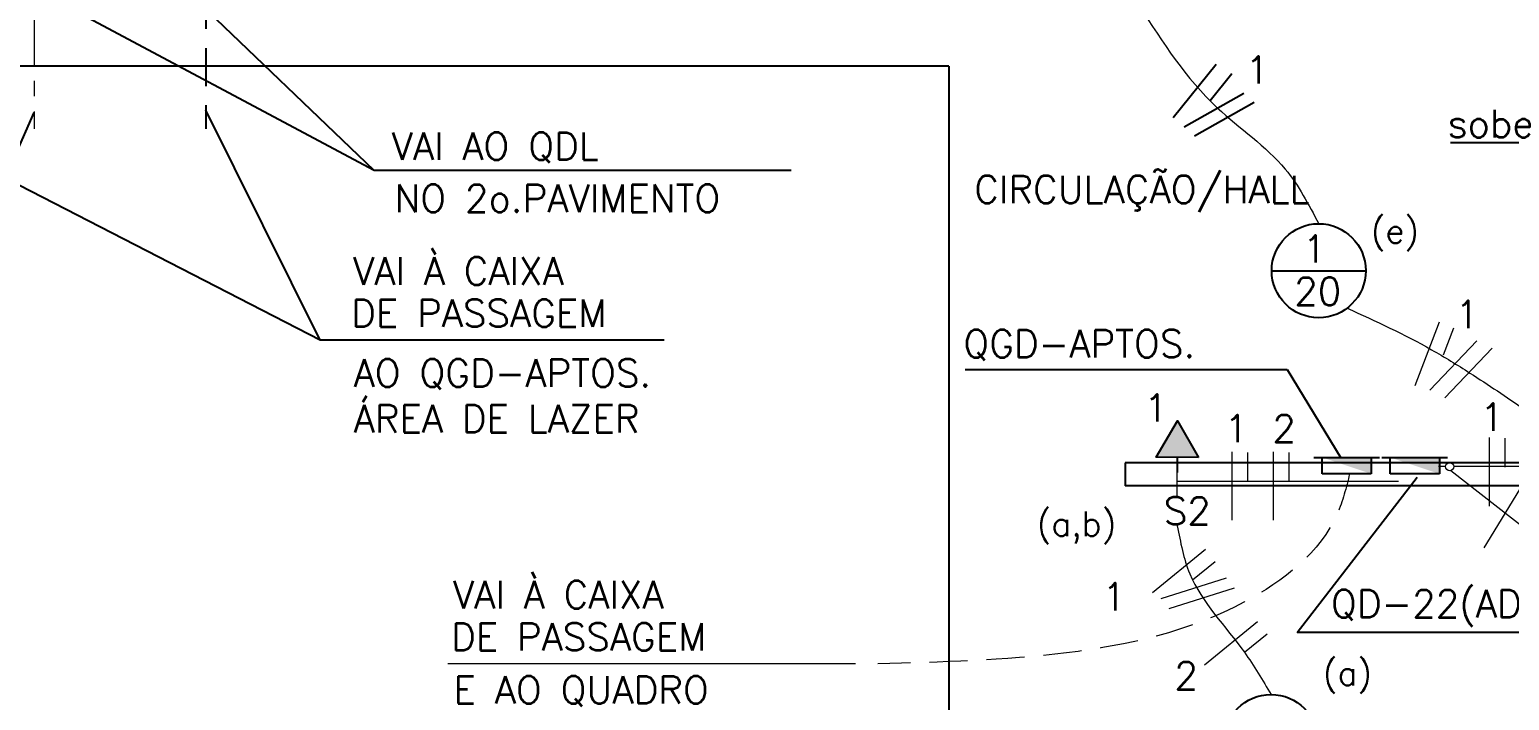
# Model space of a CAD drawing. Extents: x 1.6 to 100.8, y -3.3 to 55.9.
# Drawn here: x 66.76 to 76.46, y 39.45 to 43.85 of the extents above; entities that cross this region are included whole.
import ezdxf

# ---------------------------------------------------------------- set-up
doc = ezdxf.new("R2010")
doc.units = 0
doc.header["$MEASUREMENT"] = 0
doc.linetypes.add('CENTER2', pattern=[1.125, 0.75, -0.125, 0.125, -0.125])
doc.linetypes.add('HIDDEN', pattern=[0.375, 0.25, -0.125])
doc.layers.get('0').update_dxf_attribs({"linetype": 'CONTINUOUS'})
for name, color, linetype in [('2-MATERIAIS', 2, 'CONTINUOUS'), ('FIACAO', 6, 'CONTINUOUS'), ('QUADROS', 30, 'CONTINUOUS'), ('Texto', 2, 'CONTINUOUS'), ('Tub_Eletr_parede', 3, 'CONTINUOUS'), ('Tub_Eletr_piso', 3, 'HIDDEN'), ('Tub_Tel_piso', 230, 'HIDDEN')]:
    doc.layers.add(name, color=color, linetype=linetype)
doc.styles.add('ROMANS', font='romans.shx')
doc.styles.add('TXT_TEXTO', font='ROMANS.shx')

# ---------------------------------------------------------------- blocks, each defined once
blk = doc.blocks.new('QF')
at = {"layer": 'QUADROS'}
for p, q in [((0.05, 0.2), (0.05, -0.2)), ((-0.05, -0.15), (-0.05, 0.15)), ((-0.05, 0.15), (0.05, 0.15)), ((0.05, -0.15), (-0.05, -0.15))]:
    blk.add_line(p, q, dxfattribs=at)
blk.add_solid([(-0.05, -0.15), (0.05, 0.15), (0.05, -0.15)], dxfattribs=at)

msp = doc.modelspace()

# ---------------------------------------------------------------- linework, layer by layer
at = {"color": 171}
for p, q in [((69.0157, 42.9234), (66.1929, 44.4294)), ((69.0157, 42.9234), (67.4624, 44.4126)), ((68.6614, 41.8112), (65.6281, 43.3685)), ((66.2898, 42.1769), (66.7859, 43.3021)), ((68.6614, 41.8112), (67.912, 43.3175)), ((71.7474, 42.9234), (69.0157, 42.9234)), ((70.9158, 41.8112), (68.6614, 41.8112)), ((72.8888, 41.6186), (75.0002, 41.6186)), ((75.0002, 41.6186), (75.3502, 41.0395)), ((75.065, 39.8957), (75.8519, 40.9129)), ((76.9628, 39.8957), (75.065, 39.8957))]:
    msp.add_line(p, q, dxfattribs=at)
at = {"color": 8, "linetype": 'Continuous', "ltscale": 0.5}
for p, q in [((72.7811, 43.6069), (46.1311, 43.6069)), ((72.7811, 43.6069), (72.7811, 22.8069)), ((77.4229, 43.1039), (76.0708, 43.1039)), ((81.2378, 41.0069), (73.9378, 41.0069)), ((73.9378, 41.0069), (73.9378, 40.8569)), ((81.2311, 40.8569), (73.9378, 40.8569))]:
    msp.add_line(p, q, dxfattribs=at)
at = {"color": 171, "lineweight": 15}
msp.add_line((72.1693, 39.6908), (69.4966, 39.6908), dxfattribs=at)
at = {"layer": '2-MATERIAIS', "linetype": 'Continuous'}
msp.add_line((74.898, 42.2657), (75.5142, 42.2657), dxfattribs=at)
at = {"layer": '2-MATERIAIS', "color": 4}
msp.add_line((74.2794, 41.0441), (74.2794, 40.9441), dxfattribs=at)
msp.add_lwpolyline([(74.4172, 41.043), (74.1416, 41.0452), (74.2813, 41.2828)], close=True, dxfattribs=at)
at = {"layer": '2-MATERIAIS', "linetype": 'Continuous'}
for centre in [(75.2061, 42.2657), (74.8936, 39.1819)]:
    msp.add_circle(centre, 0.3081, dxfattribs=at)
at = {"layer": '2-MATERIAIS', "color": 4}
msp.add_solid([(74.4172, 41.043), (74.2813, 41.2828), (74.1416, 41.0452)], dxfattribs=at)
at = {"layer": 'FIACAO'}
for p, q in [((74.5338, 43.6163), (74.2516, 43.2678)), ((74.6363, 43.5549), (74.4938, 43.3788)), ((74.7157, 43.4263), (74.3251, 43.2061)), ((74.7821, 43.3673), (74.3914, 43.1472))]:
    msp.add_line(p, q, dxfattribs=at)
at = {"layer": 'FIACAO', "lineweight": 15}
for p, q in [((75.996, 41.9298), (75.8365, 41.5108)), ((76.2433, 41.8072), (75.9335, 41.483)), ((76.0899, 41.8902), (76.0225, 41.713)), ((76.3431, 41.7574), (76.0333, 41.4332)), ((76.3242, 41.1723), (76.3242, 40.7239)), ((76.4261, 41.1686), (76.4261, 40.9791)), ((74.6374, 41.079), (74.6374, 40.6306)), ((74.7393, 41.0753), (74.7393, 40.8858)), ((74.9083, 41.079), (74.9083, 40.6306)), ((75.0102, 41.0753), (75.0102, 40.8858)), ((76.5233, 40.8329), (76.2895, 40.4503)), ((74.4648, 40.4404), (74.1176, 40.1566)), ((74.5265, 40.3592), (74.3797, 40.2392)), ((74.5986, 40.2515), (74.1713, 40.1154)), ((74.6519, 40.1862), (74.2246, 40.0502)), ((74.8057, 39.9652), (74.4585, 39.6814)), ((74.8674, 39.884), (74.7206, 39.764))]:
    msp.add_line(p, q, dxfattribs=at)
at = {"layer": 'Texto', "color": 4, "lineweight": 15}
msp.add_line((76.0715, 40.9566), (76.9807, 40.2474), dxfattribs=at)
msp.add_circle((76.0644, 40.9825), 0.0269, dxfattribs=at)
at = {"layer": 'Tub_Eletr_parede', "lineweight": 15}
for p, q in [((74.2794, 40.7822), (74.2794, 40.9441)), ((76.0375, 40.9825), (75.9922, 40.9825)), ((80.6311, 40.9825), (76.0912, 40.9825)), ((75.7295, 40.8858), (74.2794, 40.8858))]:
    msp.add_line(p, q, dxfattribs=at)
for points in [[(74.0311, 43.9988), (74.5401, 43.334), (74.9873, 42.9308), (75.2061, 42.5738)], [(75.3929, 42.0206), (75.9454, 41.7486), (76.197, 41.5957), (76.555, 41.3563), (76.7063, 41.2485)], [(74.2794, 40.5941), (74.361, 40.2806), (74.7188, 39.7665), (74.8936, 39.49)]]:
    msp.add_spline(points, degree=3, dxfattribs=at)
at = {"layer": 'Tub_Eletr_piso'}
msp.add_line((67.912, 44.8499), (67.912, 43.1959), dxfattribs=at)
at = {"layer": 'Tub_Eletr_piso', "lineweight": 15}
msp.add_spline([(75.4088, 40.9354), (75.3277, 40.6734), (74.7194, 40.0962), (73.5535, 39.762), (72.3166, 39.6911)], degree=3, dxfattribs=at)
at = {"layer": 'Tub_Tel_piso', "linetype": 'CENTER2', "lineweight": 15, "ltscale": 0.6}
msp.add_line((66.7859, 44.8096), (66.7859, 43.1959), dxfattribs=at)
msp.add_spline([(78.3622, 40.5741), (78.282, 39.8955), (77.6598, 38.812), (76.2401, 38.573), (71.965, 38.573)], degree=3, dxfattribs=at)

# ---------------------------------------------------------------- block references
at = {"layer": 'QUADROS', "lineweight": 15, "xscale": 1.075200000000002, "yscale": 1.075199999999999, "zscale": 1.0752, "rotation": 90}
for p in [(75.389, 40.9892), (75.8356, 40.9892)]:
    msp.add_blockref('QF', p, dxfattribs=at)

# ---------------------------------------------------------------- texts
at = {"color": 8, "linetype": 'Continuous', "ltscale": 0.5, "style": 'ROMANS'}
for s, p in [('sobe', (76.0507, 43.1395)), ('CIRCULAÇÃO/HALL', (72.9477, 42.7085))]:
    msp.add_text(s, height=0.18, dxfattribs=at).set_placement(p)
at = {"layer": 'Texto', "style": 'TXT_TEXTO'}
for s, p in [('1', (74.7259, 43.4915)), ('VAI AO QDL', (69.1293, 42.9918)), ('NO 2o.PAVIMENTO', (69.1469, 42.6498)), ('1', (75.1007, 42.3189)), ('VAI À CAIXA', (68.8764, 42.174)), ('20', (75.0456, 42.041)), ('DE PASSAGEM', (68.8635, 41.8975)), ('1', (74.0619, 41.2776))]:
    msp.add_text(s, height=0.18, dxfattribs=at).set_placement(p)
at = {"layer": 'Texto', "color": 4, "lineweight": 15, "style": 'TXT_TEXTO'}
for s, height, p in [('(e)', 0.16, (75.5481, 42.4463)), ('S2', 0.18, (74.1902, 40.6025)), ('(a,b)', 0.16, (73.3584, 40.5275)), ('(a)', 0.16, (75.2337, 39.5489))]:
    msp.add_text(s, height=height, dxfattribs=at).set_placement(p)
at = {"layer": 'Texto', "lineweight": 15, "style": 'TXT_TEXTO'}
for s, p in [('1', (76.102, 41.8905)), ('AO QGD-APTOS.', (68.8792, 41.5062)), ('ÁREA DE LAZER', (68.8792, 41.2067)), ('1', (76.2645, 41.2178)), ('1', (74.5886, 41.142)), ('2', (74.9021, 41.142)), ('VAI À CAIXA', (69.5311, 40.0536)), ('1', (73.7876, 40.0408)), ('DE PASSAGEM', (69.5181, 39.7771)), ('2', (74.2604, 39.5229)), ('E AO QUADRO', (69.5346, 39.4301))]:
    msp.add_text(s, height=0.18, dxfattribs=at).set_placement(p)
at = {"layer": 'Texto', "color": 30, "lineweight": 15, "style": 'TXT_TEXTO'}
for s, p in [('QGD-APTOS.', (72.8764, 41.6976)), ('QD-22(ADM)', (75.2864, 39.9945))]:
    msp.add_text(s, height=0.18, dxfattribs=at).set_placement(p)

doc.saveas('drawing.dxf')
